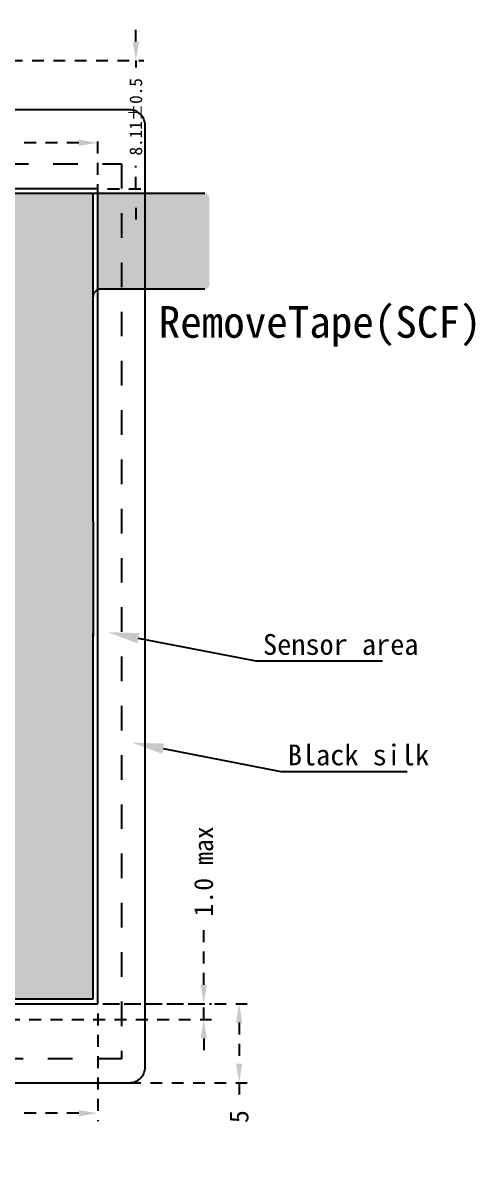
# Model space of a CAD drawing. Header units: millimetres. Extents: x 13 to 345, y 14 to 248.
# Drawn here: x 237.9 to 266.5, y 126.6 to 198.3 of the extents above; entities that cross this region are included whole.
import ezdxf
from ezdxf import colors
from ezdxf.entities.mleader import LeaderData, LeaderLine
from ezdxf.math import Vec2, Vec3

# ---------------------------------------------------------------- set-up
doc = ezdxf.new("R2010")
doc.units = ezdxf.units.MM
doc.linetypes.add('JIS_02_0.7', pattern=[1.35, 0.75, -0.6])
doc.linetypes.add('PADS_DASH_38100', pattern=[0.254, 0.127, -0.127])
doc.layers.get('Defpoints').update_dxf_attribs({"lineweight": 13})
for name, color, linetype in [('Cover lens', 6, 'Continuous'), ('DIM', 120, 'Continuous'), ('Sensor', 7, 'Continuous'), ('TEXT', 2, 'Continuous')]:
    doc.layers.add(name, color=color, linetype=linetype)
doc.styles.get("Standard").update_dxf_attribs({"font": 'arial.ttf'})
doc.styles.add('宋体', font='SimSun.ttf')
doc.styles.add('样式 1', font='SimSun.ttf')
doc.dimstyles.new('ISO-25$0', dxfattribs={"dimtxt": 1.2, "dimasz": 1.2, "dimexe": 0.5, "dimexo": 0.625, "dimtad": 0, "dimdsep": 46, "dimtxsty": '宋体', "dimcen": 2.5, "dimclrd": 4, "dimclre": 4, "dimclrt": 4, "dimadec": 0, "dimazin": 0, "dimtp": 1.2, "dimtm": 1.2, "dimtfac": 1, "dimtmove": 0, "dimatfit": 3, "dimfxl": 1, "dimtolj": 1, "dimarcsym": 0})

# ---------------------------------------------------------------- blocks, each defined once
blk = doc.blocks.new('*D138')
at = {"color": 4, "linetype": 'JIS_02_0.7', "lineweight": -2, "transparency": 16777216}
for p, q in [((226.906, 180.614), (226.906, 191.251)), ((242.666, 184.674), (242.666, 191.251)), ((228.106, 190.751), (231.587, 190.751)), ((241.466, 190.751), (236.801, 190.751))]:
    blk.add_line(p, q, dxfattribs=at)
at = {"color": 4, "linetype": 'JIS_02_0.7', "transparency": 16777216}
for points in [[(228.106, 190.951), (228.106, 190.551), (226.906, 190.751)], [(241.466, 190.951), (241.466, 190.551), (242.666, 190.751)]]:
    blk.add_solid(points, dxfattribs=at)
at = {"layer": 'Defpoints', "color": 0, "linetype": 'JIS_02_0.7', "transparency": 16777216}
for p in [(242.666, 190.751), (242.666, 184.049), (226.906, 179.989)]:
    blk.add_point(p, dxfattribs=at)
at = {"color": 4, "linetype": 'JIS_02_0.7', "transparency": 16777216, "insert": (234.194, 190.751), "char_height": 1.2, "attachment_point": 5, "style": '宋体'}
blk.add_mtext('\\A1;15.76', dxfattribs=at)
blk = doc.blocks.new('*D139')
at = {"color": 4, "linetype": 'JIS_02_0.7', "lineweight": -2, "transparency": 16777216}
for p, q in [((249.366, 137.48), (249.366, 141.185)), ((242.991, 136.28), (249.866, 136.28)), ((249.366, 135.28), (249.366, 136.28)), ((227.533, 135.28), (249.866, 135.28)), ((249.366, 134.08), (249.366, 132.88))]:
    blk.add_line(p, q, dxfattribs=at)
at = {"color": 4, "linetype": 'JIS_02_0.7', "transparency": 16777216}
for points in [[(249.166, 137.48), (249.566, 137.48), (249.366, 136.28)], [(249.166, 134.08), (249.566, 134.08), (249.366, 135.28)]]:
    blk.add_solid(points, dxfattribs=at)
at = {"layer": 'Defpoints', "color": 0, "linetype": 'JIS_02_0.7', "transparency": 16777216}
for p in [(242.366, 136.28), (226.908, 135.28), (249.366, 135.28)]:
    blk.add_point(p, dxfattribs=at)
at = {"color": 4, "linetype": 'JIS_02_0.7', "transparency": 16777216, "insert": (249.366, 144.648), "char_height": 1.2, "attachment_point": 5, "rotation": 90, "style": '宋体'}
blk.add_mtext('\\A1;1.0 max', dxfattribs=at)
blk = doc.blocks.new('*D142')
at = {"color": 4, "linetype": 'JIS_02_0.7', "lineweight": -2, "transparency": 16777216}
for p, q in [((245.077, 197.148), (245.077, 198.348)), ((227.711, 195.948), (245.577, 195.948)), ((245.077, 195.948), (245.077, 195.505)), ((245.077, 187.84), (245.077, 189.283)), ((243.291, 187.84), (245.577, 187.84)), ((245.077, 186.64), (245.077, 185.44))]:
    blk.add_line(p, q, dxfattribs=at)
at = {"color": 4, "linetype": 'JIS_02_0.7', "transparency": 16777216}
for points in [[(244.877, 197.148), (245.277, 197.148), (245.077, 195.948)], [(244.877, 186.64), (245.277, 186.64), (245.077, 187.84)]]:
    blk.add_solid(points, dxfattribs=at)
at = {"layer": 'Defpoints', "color": 0, "linetype": 'JIS_02_0.7', "transparency": 16777216}
for p in [(227.086, 195.948), (242.666, 187.84), (245.077, 187.84)]:
    blk.add_point(p, dxfattribs=at)
at = {"color": 4, "linetype": 'JIS_02_0.7', "transparency": 16777216, "insert": (245.077, 192.394), "char_height": 0.8, "attachment_point": 5, "rotation": 90, "style": '宋体'}
blk.add_mtext('\\A1;8.11%%P0.5', dxfattribs=at)
blk = doc.blocks.new('*D146')
at = {"color": 4, "linetype": 'JIS_02_0.7', "lineweight": -2, "transparency": 16777216}
for p, q in [((243.291, 136.28), (252.106, 136.28)), ((251.606, 135.08), (251.606, 132.48)), ((243.291, 131.28), (252.106, 131.28)), ((251.606, 131.28), (251.606, 130.08))]:
    blk.add_line(p, q, dxfattribs=at)
at = {"color": 4, "linetype": 'JIS_02_0.7', "transparency": 16777216}
for points in [[(251.406, 135.08), (251.806, 135.08), (251.606, 136.28)], [(251.406, 132.48), (251.806, 132.48), (251.606, 131.28)]]:
    blk.add_solid(points, dxfattribs=at)
at = {"layer": 'Defpoints', "color": 0, "linetype": 'JIS_02_0.7', "transparency": 16777216}
for p in [(242.666, 136.28), (242.666, 131.28), (251.606, 131.28)]:
    blk.add_point(p, dxfattribs=at)
at = {"color": 4, "linetype": 'JIS_02_0.7', "transparency": 16777216, "insert": (251.606, 129.133), "char_height": 1.2, "attachment_point": 5, "rotation": 90, "style": '宋体'}
blk.add_mtext('\\A1;5', dxfattribs=at)
blk = doc.blocks.new('*D168')
at = {"color": 4, "linetype": 'JIS_02_0.7', "lineweight": -2, "transparency": 16777216}
for p, q in [((203.946, 135.655), (203.946, 128.852)), ((242.666, 135.655), (242.666, 128.852)), ((205.146, 129.352), (213.426, 129.352)), ((241.466, 129.352), (233.186, 129.352))]:
    blk.add_line(p, q, dxfattribs=at)
at = {"color": 4, "linetype": 'JIS_02_0.7', "transparency": 16777216}
for points in [[(205.146, 129.552), (205.146, 129.152), (203.946, 129.352)], [(241.466, 129.552), (241.466, 129.152), (242.666, 129.352)]]:
    blk.add_solid(points, dxfattribs=at)
at = {"layer": 'Defpoints', "color": 0, "linetype": 'JIS_02_0.7', "transparency": 16777216}
for p in [(203.946, 136.28), (242.666, 136.28), (242.666, 129.352)]:
    blk.add_point(p, dxfattribs=at)
at = {"color": 4, "linetype": 'JIS_02_0.7', "transparency": 16777216, "insert": (223.306, 129.352), "char_height": 1.2, "attachment_point": 5, "style": '宋体'}
blk.add_mtext('\\A1;38.72%%P0.15 AMOLED O.D', dxfattribs=at)

msp = doc.modelspace()

# ---------------------------------------------------------------- hatches: boundary and pattern name
at = {"true_color": 0x2776bb}
h = msp.add_hatch(dxfattribs=at)
h.set_pattern_fill('ANGLE', color=152, scale=0.1)
h.set_pattern_definition([(0, (0, 0), (0, 0.6985), [0.508, -0.1905]), (90, (0, 0), (-0.6985, 4e-17), [0.508, -0.1905])])
h.paths.add_polyline_path([(236.1069, 164.9548, -1), (236.1064, 164.9548, -1), (236.1069, 164.9548), (236.1067, 164.9548, -0.4142136), (237.1067, 163.9548), (237.1067, 141.6595, -0.4142136), (236.9067, 141.4595), (229.7473, 141.4595, -0.1990323), (229.3936, 141.6061), (229.0845, 141.9155), (228.8268, 141.5934, 0.1703036), (228.761, 141.406), (228.761, 137.9391, -0.3272099), (228.4116, 137.4623), (227.2575, 137.0979, 0.3272099), (226.908, 136.6211), (226.908, 136.5795), (242.366, 136.5795), (242.366, 159.7189), (242.366, 166.7692), (242.366, 187.5395), (226.906, 187.5395), (226.906, 165.9548, 0.4143824), (227.9066, 164.9548)])
h.paths.add_polyline_path([(231.0297, 187.9981), (235.8728, 187.9981), (235.8728, 190.2954), (231.0297, 190.2954)], flags=9)
h.paths.add_polyline_path([(210.6333, 187.9428), (215.4763, 187.9428), (215.4763, 190.2401), (210.6333, 190.2401)], flags=9)
edge = h.paths.add_edge_path()
edge.add_line((217.251, 141.6387), (217.251, 136.5795))
edge.add_line((217.251, 136.5795), (219.704, 136.5795))
edge.add_line((219.704, 136.5795), (219.704, 136.6211))
edge.add_arc((219.204, 136.6211), 0.5, 0, 72.474432)
edge.add_line((219.3546, 137.0979), (218.2005, 137.4623))
edge.add_arc((218.351, 137.9391), 0.5, 180, 252.474432, ccw=False)
edge.add_line((217.851, 137.9391), (217.851, 141.406))
edge.add_arc((217.551, 141.406), 0.3, 0, 38.659808)
edge.add_line((217.7853, 141.5934), (217.5276, 141.9155))
edge.add_line((217.5276, 141.9155), (217.251, 141.6387))
edge = h.paths.add_edge_path()
edge.add_line((207.2658, 148.2174), (209.5027, 148.2174))
edge.add_line((209.5027, 148.2174), (209.5027, 163.9548))
edge.add_arc((210.5027, 163.9548), 1, 89.999994, 180, ccw=False)
edge.add_line((210.5027, 164.9548), (218.706, 164.9548))
edge.add_arc((218.706, 165.9548), 1, 269.999994, 360)
edge.add_line((219.706, 165.9548), (219.706, 187.5395))
edge.add_line((219.706, 187.5395), (204.246, 187.5395))
edge.add_line((204.246, 187.5395), (204.246, 136.5795))
edge.add_line((204.246, 136.5795), (206.9658, 136.5795))
edge.add_line((206.9658, 136.5795), (206.9658, 147.9174))
edge.add_arc((207.2658, 147.9174), 0.3, 90.000116, 180, ccw=False)
h = msp.add_hatch()
h.set_pattern_fill('ANSI36', color=5, scale=0.02)
h.set_pattern_definition([(45, (37.15153, -22.76785), (0.03367596, 0.123478522), [0.15875, -0.03175, 0, -0.03175])])
h.paths.add_polyline_path([(242.666, 181.4892), (242.666, 187.5395), (249.4303, 187.5395, -0.4142136), (249.7303, 187.2395), (249.7303, 181.7892, -0.4142136), (249.4303, 181.4892)])

# ---------------------------------------------------------------- linework, layer by layer
at = {"color": 219, "true_color": 0x642165}
for p, q in [((242.666, 187.8395), (203.946, 187.8395)), ((242.666, 136.2795), (242.666, 187.8395)), ((217.251, 136.2795), (242.666, 136.2795))]:
    msp.add_line(p, q, dxfattribs=at)
at = {"color": 152, "true_color": 0x2776bb}
for p, q in [((242.366, 187.5395), (204.246, 187.5395)), ((242.366, 187.5395), (204.246, 187.5395)), ((249.4303, 187.5395), (242.366, 187.5395)), ((242.366, 166.7692), (242.366, 187.5395)), ((249.4303, 187.5395), (242.366, 187.5395)), ((249.4303, 181.4892), (242.866, 181.4892)), ((242.366, 179.4546), (242.366, 179.9892)), ((242.366, 166.7692), (242.366, 159.5299)), ((242.366, 136.5795), (242.366, 159.7189)), ((242.366, 136.5795), (242.366, 159.7189)), ((217.251, 136.5795), (242.366, 136.5795))]:
    msp.add_line(p, q, dxfattribs=at)
msp.add_arc((242.866, 180.9892), 0.5, 90, 180, dxfattribs=at)
at = {"layer": 'Cover lens', "color": 152, "true_color": 0x2776bb}
msp.add_lwpolyline([(244.666, 192.8395), (201.946, 192.8395, 0.4142136), (200.946, 191.8395), (200.946, 132.2795, 0.4142136), (201.946, 131.2795), (244.666, 131.2795, 0.4142136), (245.666, 132.2795), (245.666, 191.8395, 0.4142136)], format="xyb", close=True, dxfattribs=at)
at = {"layer": 'Sensor', "linetype": 'PADS_DASH_38100', "ltscale": 12.271851}
msp.add_lwpolyline([(203.5668, 132.7995), (202.436, 132.7995), (202.436, 189.4142), (244.176, 189.4142), (244.176, 132.7995), (217.8667, 132.7995)], dxfattribs=at)

# ---------------------------------------------------------------- texts
at = {"layer": 'DIM', "lineweight": 13, "insert": (246.521, 177.8406), "char_height": 2, "width": 26.185475, "attachment_point": 7, "style": '样式 1'}
msp.add_mtext('RemoveTape(SCF)', dxfattribs=at)
at = {"layer": 'TEXT', "color": 1, "linetype": 'Continuous', "ltscale": 0.2, "char_height": 1.314431, "width": 17.67846, "attachment_point": 1}
for s, insert in [('{\\fSimSun|b0|i0|c0|p54;Sensor area}', (253.1164, 159.6666)), ('{\\fSimSun|b0|i0|c0|p54;Black silk}', (254.6868, 152.6762))]:
    msp.add_mtext(s, dxfattribs=dict(at, insert=insert))

# ---------------------------------------------------------------- dimensions: what is measured, and where the dimension line sits
at = {"linetype": 'JIS_02_0.7'}
dim = msp.add_linear_dim(base=(245.0768, 187.8395), p1=(227.086, 195.9485), p2=(242.666, 187.8395), angle=90, text='<>%%P0.5', dimstyle='ISO-25$0', override={"dimtxt": 0.8}, dxfattribs=at)
dim.commit()
dim.dimension.update_dxf_attribs({"geometry": '*D142', "text_midpoint": (245.0768, 192.394), "dimtype": 160})
dim = msp.add_linear_dim(base=(242.666, 190.7514), p1=(226.906, 179.989), p2=(242.666, 184.049), angle=180, dimstyle='ISO-25$0', dxfattribs=at)
dim.commit()
dim.dimension.update_dxf_attribs({"geometry": '*D138', "text_midpoint": (234.1941, 190.7514), "dimtype": 160})
dim = msp.add_linear_dim(base=(249.3661, 135.2795), p1=(242.366, 136.2795), p2=(226.908, 135.2795), angle=90, text='<>.0 max', dimstyle='ISO-25$0', dxfattribs=at)
dim.commit()
dim.dimension.update_dxf_attribs({"geometry": '*D139', "text_midpoint": (249.3661, 144.6476), "dimtype": 160})
dim = msp.add_linear_dim(base=(242.666, 129.3516), p1=(203.946, 136.2795), p2=(242.666, 136.2795), text='<>%%P0.15 AMOLED O.D', dimstyle='ISO-25$0', dxfattribs=at)
dim.commit()
dim.dimension.update_dxf_attribs({"geometry": '*D168', "text_midpoint": (223.306, 129.3516)})
dim = msp.add_linear_dim(base=(251.6059, 131.2795), p1=(242.666, 136.2795), p2=(242.666, 131.2795), angle=90, dimstyle='ISO-25$0', dxfattribs=at)
dim.commit()
dim.dimension.update_dxf_attribs({"geometry": '*D146', "text_midpoint": (251.6059, 129.133)})

# ---------------------------------------------------------------- leaders
ml = msp.add_multileader_mtext('Standard', dxfattribs=at)
ml.set_content('', color=256)
ml.set_leader_properties()
ml.build(insert=Vec2(0, 0))
ml.multileader.update_dxf_attribs({"arrow_head_size": 2})
ctx = ml.context
ctx.base_point, ctx.arrow_head_size, ctx.plane_origin = Vec3(260.6688, 157.9693), 2, Vec3(243.2676, 159.7858)
notes = []
notes.append((ctx, [(0, (1, 1, 0), (252.6688, 157.9693), (1, 0), 8, [(0, [(243.2676, 159.7858)], 0, [])])]))
ctx.mtext.insert, ctx.mtext.flow_direction = Vec3(262.6688, 159.9693), 5
ml = msp.add_multileader_mtext('Standard', dxfattribs=at)
ml.set_content('', color=256)
ml.set_leader_properties()
ml.build(insert=Vec2(0, 0))
ml.multileader.update_dxf_attribs({"arrow_head_size": 2})
ctx = ml.context
ctx.base_point, ctx.arrow_head_size, ctx.plane_origin = Vec3(262.2392, 150.979), 2, Vec3(244.838, 152.7954)
notes.append((ctx, [(0, (1, 1, 0), (254.2392, 150.979), (1, 0), 8, [(0, [(244.838, 152.7954)], 0, [])])]))
ctx.mtext.insert, ctx.mtext.flow_direction = Vec3(264.2392, 152.979), 5
for ctx, leaders in notes:
    for number, flags, end, landing, length, lines in leaders:
        leader = LeaderData()
        leader.index, (leader.has_last_leader_line, leader.has_dogleg_vector, leader.attachment_direction) = number, flags
        leader.last_leader_point, leader.dogleg_vector, leader.dogleg_length = Vec3(end), Vec3(landing), length
        for number, points, colour, breaks in lines:
            line = LeaderLine()
            line.index, line.vertices, line.color, line.breaks = number, Vec3.list(points), colors.encode_raw_color(colour), breaks
            leader.lines.append(line)
        ctx.leaders.append(leader)

doc.saveas('drawing.dxf')
